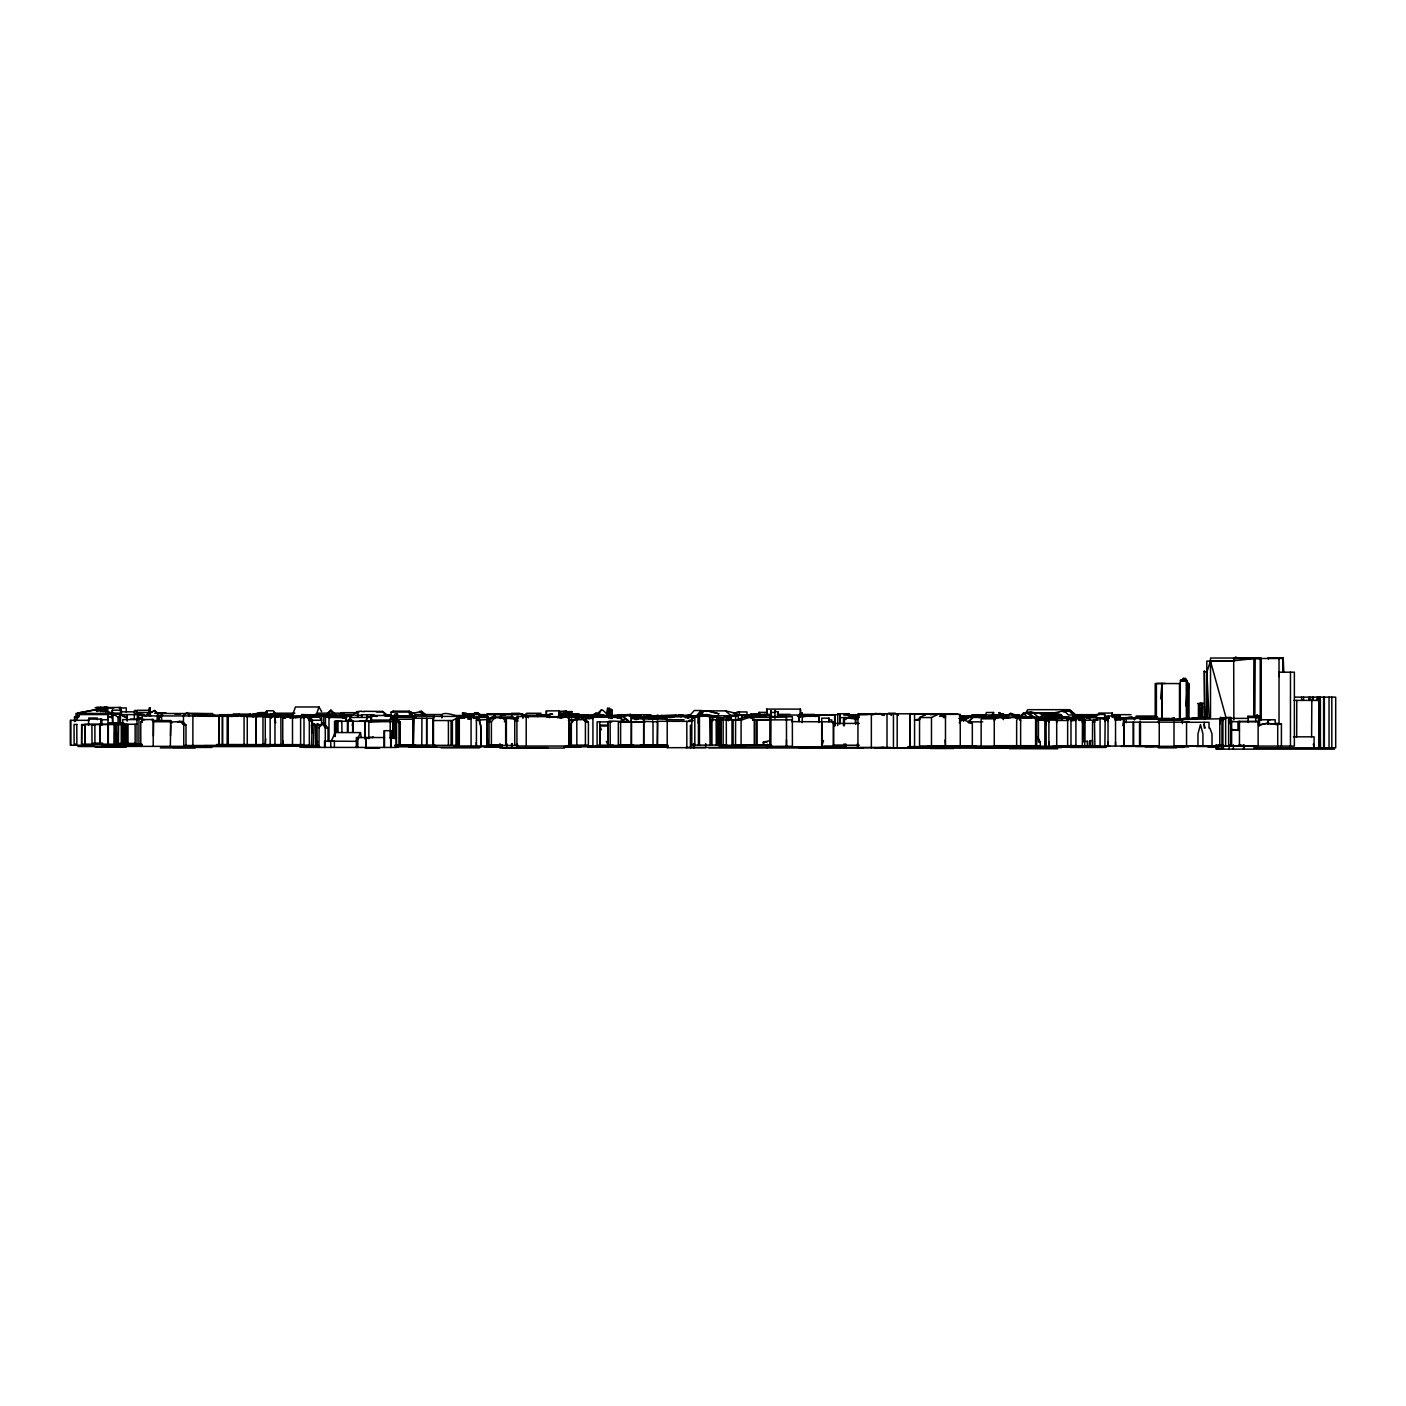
<?xml version="1.0" encoding="UTF-8"?>
<svg xmlns="http://www.w3.org/2000/svg" width="1406" height="1406" viewBox="0 0 1406 1406"><rect width="100%" height="100%" fill="white"/><g stroke="black" fill="none" stroke-linecap="round" stroke-linejoin="round"><path stroke-width="1.5" d="M97.278 719.731L97.278 718.027L88.736 718.027L88.736 720.716M1123.798 745.901L1123.745 718.835L1123.693 720.522M1206.823 717.886L1206.875 672.279L1210.513 660.732L1233.87 660.732L1254.714 658.535L1254.591 715.461M108.104 744.354L107.998 714.564L79.615 714.564L75.52 720.716L79.615 714.564M1076.82 717.675L1082.901 717.622L1060.932 717.499L1062.409 719.433L1060.651 716.814L1053.217 716.814L1053.393 719.134M345.683 717.64L345.683 715.812L350.85 716.287L350.252 715.496L349.444 720.347L345.7 720.347L345.7 717.605M1104.677 717.517L1104.677 714.424L1097.33 714.424L1086.961 717.868M1319.935 711.172L1319.707 747.799L1319.707 697.13M470.131 717.376L488.409 716.585M1046.169 724.705L1046.205 720.399L1043.832 720.347M112.322 710.171L112.269 718.079L112.322 710.171L121.355 710.171L121.391 713.299L112.357 713.352M766.674 715.426L766.727 709.099L800.436 709.099L800.506 717.341M803.09 716.761L801.754 712.824L800.418 716.761L800.436 709.099M1048.929 741.841L1048.894 746.199L1048.894 720.118L1056.697 720.118L1056.697 746.199L1019.895 746.34M774.882 711.682L774.899 710.575L774.934 712.438L771.015 712.438L770.963 710.575L771.015 715.056L738.378 715.039L738.378 719.397M786.446 720.03L786.446 716.568L770.611 716.568L770.453 746.252M653.579 718.782L631.136 718.413L631.294 721.788L621.399 721.858L621.557 717.025L592.928 717.06L591.469 718.396L587.813 718.378M643.491 721.999L643.544 718.115L640.503 715.777L636.022 716.41M121.32 712.121L121.355 710.171M149.036 712.526L149.054 710.294L137.155 710.294L137.103 712.403L149.036 712.526L149.159 707.991L150.284 707.991L149.739 714.723L147.155 714.072L145.328 715.918M1115.503 719.556L1115.538 715.953L1108.033 715.953L1107.858 721.419M472.732 715.847L472.768 713.844L464.525 713.844L464.455 718.22L464.314 716.955M839.769 721.893L839.804 713.791L848.908 713.686L851.878 717.64M961.932 719.151L961.985 716.55L986.678 716.55L986.889 718.343M1204.801 718.73L1204.362 706.093M735.76 716.761L735.83 713.281L725.514 710.874L701.383 710.909L696.269 716.427L688.887 716.357L693.263 717.991L693.263 716.445L688.887 716.462L694.3 710.505L701.436 710.505L696.111 716.304L700.663 715.566M770.488 717.007L792.351 716.709L792.404 746.252L769.855 746.375M560.801 717.728L560.783 713.738L562.136 714.564L561.222 717.658M989.086 717.868L989.121 715.97L994.341 715.97L994.306 717.868M457.003 716.761L470.166 717.64L470.131 716.585M457.917 723.141L458.057 718.976M698.202 723.229L698.413 716.638L656.62 716.867L656.62 719.784M1056.591 722.93L1056.697 720.118M1084.501 742.087L1084.571 719.45L1082.479 719.45L1082.356 722.438L1084.729 722.438L1084.729 746.27M546.178 716.339L546.372 710.909L559.447 710.821L559.272 715.285L559.535 711.612L572.049 711.612L571.17 711.805M559.395 712.367L559.447 710.821M764.688 714.336L764.618 715.654M150.108 713.018L150.284 707.991M261.252 714.125L264.855 714.67M1187.349 710.206L1188.509 684.335L1185.68 678.377L1183.307 678.377L1181.989 681.207M1141.356 719.45L1141.444 717.939L1141.514 719.099L1183.764 718.941M623.614 714.723L623.614 716.427L617.902 715.847L624 715.25L624.141 717.271M1185.979 706.023L1187.244 686.673M265.716 738.712L265.277 745.285L265.277 716.744L270.321 717.007L262.975 716.568L262.975 745.285L309.338 745.285M112.884 723.668L112.691 713.563L118.051 717.218L120.037 715.584L120.037 724.002M283.098 741.085L282.747 745.285L282.747 716.884M1160.635 698.852L1161.989 683.58M688.325 717.165L688.483 715.355L689.502 717.183M78.754 716.533L74.465 717.288L78.666 717.288M317.528 741.261L317.106 745.567L317.106 724.037L321.289 725.25L317.106 724.037M390.956 715.496L390.499 720.048L371.061 720.065L371.518 715.496L390.956 715.496L392.59 717.587M137.243 719.169C140.055 715.461 135.24 705.724 134.431 712.93M1173.887 719.433L1174.045 717.939L1174.168 719.099L1174.168 718.115L1167.472 719.116M414.19 717.763L414.542 714.547L441.519 714.547L441.906 717.886C438.496 709.837 455.263 715.074 456.757 716.392M609.642 716.814L609.642 710.188L611.1 709.38L612.19 710.188L612.19 718.484M909.91 746.762L910.385 742.649M349.444 720.347L349.971 715.812M127.19 721.137L127.19 714.6L137.349 714.617L137.349 718.993M1085.485 741.331L1087.541 741.331L1087.541 746.27L1087.418 741.331M560.291 717.868L560.766 714.353L561.205 718.255M134.22 718.993L134.589 711.84L121.303 711.84C119.369 718.115 136.241 719.854 120.494 714.969L120.037 715.584M589.149 716.111L606.408 715.918L607.603 708.325L609.448 708.325L608.833 712.121L607.814 712.121L607.322 715.197L608.306 715.267M411.624 715.267L411.062 713.176M409.48 716.252L411.501 716.392M1122.761 725.637L1123.833 719.556L1115.31 719.556M578.938 715.109L579.096 714.23L571.205 714.318L579.096 714.23M219.494 714.723L256.437 714.529M631.294 745.444L608.06 745.444L608.06 721.489C613.332 720.171 634.001 723.088 645.477 721.788M1084.501 721.735L1083.077 723.123M567.04 717.06L575.212 717.042M983.866 718.413L984.604 714.828L971.757 714.775M1033.885 713.299L1042.039 713.299L1041.143 717.447L1042.813 714.863L1041.635 718.062M959.331 722.983L960.263 718.782L972.319 723.018L972.319 746.111M352.256 725.408L353.134 721.454L349.444 719.257L347.458 721.401L347.458 732.21M1106.294 719.468L1108.033 721.419M994.27 720.909L996.239 717.324L1001.722 717.201L1017.768 717.306L1020.633 720.909M432.802 720.54L433.874 716.375L460.061 716.445L452.38 720.54L432.802 720.54L432.802 745.338L457.02 745.338M357.388 743.493L356.351 747.447L356.351 737.552L384.506 737.535M572.049 711.612L571.662 713.07L566.934 713.053M1035.554 740.646L1037.452 736.867L1040.299 742.544L1040.299 746.252M823.494 740.505L821.666 746.797L821.737 718.15L829.013 718.15M562.136 714.564L565.124 715.549M758.203 714.828L756.709 716.339L759.205 713.897L758.361 716.955L759.029 712.367L766.674 712.367M170.337 746.305L170.724 720.557L153.588 720.557L153.43 736.076M1017.768 717.306L1016.643 720.909L1016.643 745.707M1062.409 719.433L1061.389 717.552M623.333 717.271L624 715.25M161.866 713.773L162.85 715.338L160.706 715.338L161.954 713.51L160.706 717.148M800.383 716.761L801.754 712.824M1106.065 717.288L1109.106 717.288M1089.878 740.628L1089.878 746.27L1089.808 740.628L1092.515 740.628L1092.497 746.27L1092.55 722.086L1094.887 722.069L1093.675 719.661L1094.448 722.086M292.026 716.585L295.436 706.972L319.021 706.972L321.605 711.612M316.332 714.582L319.021 706.972M142.076 744.319L81.53 744.301L81.706 724.547L126.786 724.494M599.8 726.006L600.151 725.092L608.042 725.092L608.06 726.006L599.8 726.006L601.452 729.855M84.747 744.301L84.905 724.547L84.905 744.301M134.22 714.617C137.384 712.614 152.903 715.338 138.596 715.478L138.438 717.781L142.252 717.781M649.01 716.832L650.451 716.814L650.064 717.781L649.994 714.723L617.744 714.723M646.602 714.723L646.602 717.781L647.445 716.041L648.148 716.919L647.815 717.781L647.815 714.723M367.194 715.496L366.386 720.821L359.584 720.821L366.386 720.821L367.212 715.584L368.495 717.183M434.946 745.057L413.417 745.057L414.243 716.216M413.417 718.22L433.47 718.22L434.313 716.216L384.98 716.023L387.107 716.146M1040.141 713.879L1045.238 713.703L1044.482 715.461L1044.482 713.879M371.061 721.805L371.887 715.584M253.642 716.867L254.398 715.232L259.969 715.179M476.423 721.102C481.362 707.218 481.678 747.307 480.975 746.691M883.003 715.074L883.636 713.703L881.685 715.074M328.02 741.12L331.113 741.349L335.261 732.579L360.498 732.579L361.219 737.552M324.54 747.447L324.54 741.12L356.351 741.331L360.498 732.579M649.66 717.781L650.17 715.092L651.312 715.056M395.631 717.218L397.265 713.844L394.963 713.879L392.221 718.923M518.55 714.723L469.376 714.6L468.637 716.146L469.709 716.199M1092.497 722.086L1093.675 719.661M518.339 745.461L487.407 745.461L487.407 722.016L489.042 718.712L491.959 716.972L513.295 716.972L514.754 718.817L514.754 745.461M137.349 714.617L144.343 714.828M311.534 745.567L312.255 723.774L315.577 724.617L315.577 745.567M1188.509 718.835L1188.703 683.334L1188.703 718.396M657.235 745.162L657.551 721.296L692.56 721.383M313.31 745.567L314.065 723.774M598.411 714.916L601.188 710.1L602.612 710.012L611.592 718.132M1104.888 721.419L1106.469 718.765M1258.563 725.76L1258.563 717.517L1255.663 717.535L1257.263 715.004L1258.862 717.517L1258.862 725.76M984.604 714.828L984.903 716.287L986.467 712.508L993.603 712.455L992.038 715.039L975.149 714.846M1255.663 717.517L1257.263 715.004M318.986 728.062L322.132 723L323.626 722.983L328.02 728.062L328.02 741.103M231.305 716.498L232.025 715.355L232.711 716.427M573.859 716.709L592.33 716.093L588.71 716.199M270.778 718.29L272.5 715.672L280.409 716.269L280.409 715.004L289.074 715.004L274.873 716.322L280.409 715.004M699.45 745.18L699.45 715.724L702.49 711.155L708.852 711.014L719.064 713.879L707.728 711.014M701.541 714.178L703.58 711.155L702.49 711.155M356.351 741.331L358.934 737.552M334.382 741.331L331.236 741.155M559.272 713.545L560.66 711.541L565.581 711.12L570.766 713.545L559.096 713.545L560.66 711.541M392.555 712.086L393.223 711.137L409.058 711.172L411.062 712.086L411.062 715.566M271.077 717.271L274.522 712.385L270.567 716.041L237.737 715.004L267.79 714.898M270.778 718.079L272.5 715.672L280.409 716.269M349.444 719.257L347.932 721.401L347.932 732.245M414.313 717.201L412.766 719.239L412.766 744.952M393.241 719.239L394.805 717.201L416.053 717.464M491.309 718.712L489.042 721.647L491.397 721.788L494.648 717.587L489.042 718.712L489.042 745.461M574.228 716.322L592.928 718.396L591.469 718.396M578.604 718.941L580.766 716.164M661.347 715.619L675.724 714.916M563.665 713.545L565.581 711.12M1077.752 718.027L1080.107 715.056L1092.146 716.216M263.678 714.652L266.753 710.821L273.203 710.768L275.277 713.369M570.52 745.11L570.52 724.371L574.439 719.468L581.996 719.397L581.996 715.847L585.019 715.654M1199.177 703.562L1200.003 704.986L1197.789 703.316A24.921 5.589 -11.3 0 0 1198.527 703.984M273.731 715.039L274.469 714.125L289.794 714.828L282.131 715.039L285.664 716.269L275.945 715.496M655.266 719.45L659.168 715.689M692.121 716.867L687.622 717.745L691.91 716.691M488.919 718.396L486.88 720.505L486.88 746.691M618.271 717.798L620.398 715.373L620.398 716.656M691.928 717.991L693.263 716.445M700.926 713.299L703.826 710.874M550.976 716.867L548.041 716.867L548.041 715.232L521.345 715.197M486.88 720.505L488.743 718.413M1112.322 715.601L1120.23 715.601L1118.877 717.148L1115.239 717.148M1019.157 718.202L1023.427 713.475L1029.473 713.475M617.252 717.745L619.413 715.373M1274.574 724.178L1267.72 723.299L1258.915 725.039L1266.859 723.299L1277.72 724.652L1274.627 723.721M327.528 713.844L331.06 710.241L334.892 713.826M1203.466 718.097L1204.714 716.814M857.555 717.64L855.498 719.714L855.498 723.914M145.679 716.216L147.806 714.072L150.038 714.652M261.182 716.427L263.203 714.125L264.89 715.109A21.705 7.751 -14.6 0 0 266.912 715.636M523.876 715.97L526.617 713.264L540.906 713.264L539.236 714.916M500.641 718.536L500.554 714.09L487.179 714.037L487.126 746.691M652.56 719.819L657.112 715.373L671.646 717.306L665.214 716.867M661.154 715.373L659.625 716.867L663.632 717.851M968.207 722.332L972.934 717.394M327.37 713.246L331.06 710.241M1028.401 714.125L1030.844 711.805M1147.138 718.941L1149.44 716.744L1157.12 716.99L1154.115 717.851M721.981 719.292L725.76 715.759L729.573 716.515M1045.238 715.127L1046.169 714.266L1047.083 715.619M622.928 720.663L625.459 718.343L628.5 720.663M1003.286 716.761L1004.218 715.918M596.689 714.178L601.188 710.1M611.1 709.38L610.292 717.236L619.413 717.376M1018.665 717.341L1023.392 713.176L1027.786 713.176L1031.811 717.201M620.011 718.396L621.557 717.025M799.961 715.918C805.919 717.939 811.49 713.633 815.533 716.199M850.366 716.919L855.569 715.847L856.658 717.728M140.793 746.305L140.793 721.647L143.201 719.608L153.465 719.503L151.778 719.503L153.219 721.735L170.337 721.753M621.803 720.68L625.459 718.343M352.203 715.601L357.071 711.612L361.237 711.172M854.321 716.919L854.321 717.728M558.446 715.039L560.906 714.898M943.461 716.005L945.482 714.353L960.263 714.353L960.263 746.111M944.305 716.339L945.342 716.339M1033.902 712.473C1018.717 714.248 1029.614 709.96 1035.097 713.545M187.367 712.631L183.36 715.285L187.367 712.631L189.423 716.339L188.879 713.492M1184.801 718.413L1182.358 720.188L1158.526 720.311L1161.18 718.413M621.259 715.25L617.269 717.271L612.752 717.394M1066.767 717.376L1072.971 717.763M471.555 715.408L475.58 712.614L478.813 714.846M472.135 714.476L475.58 712.614M341.289 716.533L344.259 714.529L353.17 714.529L358.477 716.146M963.532 720.803L970.931 716.023L968.734 716.023L961.019 721.014M963.426 720.803L968.734 717.429M458.057 718.607L456.089 719.292L458.057 718.607L458.057 746.059M468.005 715.865L471.485 713.686M1003.831 717.658L1010.475 713.422L1017.399 717.464M283.379 717.991L286.648 716.041L290.849 718.273L290.849 716.972L300.603 716.445L300.603 745.285M292.501 745.285L292.501 716.445L282.747 716.972L285.084 717.974L288.353 716.041M843.811 715.144L868.17 714.652M651.171 716.427L662.859 715.584M1004.552 717.464L1011.476 713.422M265.435 716.621L266.736 715.724M150.284 713.035L154.748 710.505L160.003 716.199M149.739 712.965L154.748 710.505M605.898 715.584L600.801 714.564L590.871 716.427L596.249 713.281L606.531 716.498M547.127 716.111L550.396 714.353L546.829 717.025L577.497 717.025L576.214 717.042M372.379 737.552L373.627 737.254L368.794 737.535M369.637 716.673L373.275 714.758L376.738 716.515M596.249 713.281L590.871 715.689L597.199 716.234M1070.985 720.927L1075.906 719.327M645.02 717.183L646.409 716.673L643.737 717.904M1038.436 746.059L919.542 746.111L919.542 717.535L931.475 717.535L938.821 714.002L945.482 717.535L943.461 717.535L943.461 715.847M919.542 717.535L926.888 714.002L938.821 714.002M409.058 711.172L409.708 716.023L391.132 716.146L391.132 712.086L393.223 711.137M712.666 720.786L712.666 716.761L719.081 717.64L719.046 745.303M770.734 745.075L733.124 745.25L733.124 720.241L735.531 719.749M220.953 716.339L224.029 715.021L229.863 716.462M475.281 717.991L476.423 717.517L476.423 746.691L476.23 742.544M358.794 712.684L341.271 712.684L340.428 717.341M325.454 726.515L325.454 717.218L338.319 715.513L347.194 716.638M314.821 714.635L318.547 713.158L344.119 713.158L338.53 715.355L327.879 715.355M473.734 718.484L473.734 714.09C477.583 708.536 486.16 721.7 477.196 712.737M473.734 714.09L477.706 712.737M1044.939 716.55L1051.969 715.9L1053.569 717.658M195.329 715.882L194.415 716.005M710.294 719.661L741.085 720.206L749.257 717.341L754.266 719.485M469.832 714.16L462.82 716.55L471.344 714.652M743.915 717.341L735.531 720.171L739.38 720.206M685.249 717.798L694.16 717.025M1024.974 714.055L1023.058 714.933M1281.411 746.111L1281.411 723.932L1275.172 724.125M290.198 715.197L293.538 714.195M557.444 717.798L568.024 716.076L571.521 717.974M562.277 717.816L568.024 716.076M294.856 713.194L274.855 713.194L268.458 715.162M1075.432 716.234L1087.33 716.41M805.058 716.498L809.012 715.32M809.61 716.498L813.564 715.32M500.94 715.127L505.967 714.406M500.729 714.986L505.035 713.914M702.315 716.164L709.573 716.058M568.252 717.499L573.578 715.918M699.38 716.093L702.385 715.25L714.266 717.587M501.696 746.024L455.983 746.059L455.983 718.976L466.669 716.955L471.063 719.134L471.063 746.059M455.983 718.976L466.669 716.955M683.158 716.234L688.835 714.705M231.762 716.427L239.899 714.283L250.514 714.283L252.518 716.849M179.652 721.401L177.49 721.823L182.639 721.594L185.979 724.986L185.979 746.305M400.183 744.952L400.183 722.174L396.474 718.554L390.2 719.239L390.2 738.537M393.821 719.239L396.474 718.554M943.461 747.113L939.278 748.168L930.754 747.219M1094.413 720.716L1094.413 719.767L1100.072 718.378L1100.072 746.27L1075.502 746.27M1017.979 716.761C1006.028 717.904 1033.305 715.795 1029.174 717.412L1025.396 716.673M241.34 716.445L250.514 714.283M251.604 714.881L261.375 712.596M586.601 715.056L576.073 715.426L576.003 716.796M112.392 715.109L120.178 713.563L121.514 714.916M311.868 733.299L311.534 725.127L315.577 724.617M325.454 717.218L345.7 717.833M250.286 714.881L260.532 712.596L266.894 712.614M918.346 719.837L914.568 720.065L919.963 718.87M390.2 719.239L395.033 718.536L398.267 722.174M410.007 713.686L414.208 712.772M425.684 714.617L421.73 711.401L412.116 713.51M618.025 717.991L617.568 716.621L630.609 714.424L635.16 718.115M622.014 716.304L630.609 714.424M763.44 745.11L763.44 742.087L770.26 740.593M1063.991 710.751L1068.49 715.004L1073.569 715.004L1069.07 710.751L1063.991 710.751L1054.236 712.877L1054.236 715.004M1063.34 711.998L1069.07 710.751M1014.253 717.236L1016.187 716.832M692.666 719.802L688.958 720.575L693.176 720.575M733.124 720.241L735.391 720.364M307.686 716.164L302.149 717.306L311.851 715.83L309.988 716.498M1167.085 719.169L1174.238 718.238M522.452 715.285L525.282 716.498L530.554 715.918M1066.873 719.257L1071.882 718.29L1071.653 719.977M1071.653 718.29L1086.961 716.796L1089.966 719.239M77.558 718.22L77.558 713.088L98.736 709.239L113.324 713.317M307.387 716.656L300.339 717.464L309.39 716.252L312.396 720.575L309.338 720.575L306.613 716.252M118.877 707.657L120.512 707.429L120.371 711.594M213.905 716.216L212.605 715.478L225.681 715.724M332.835 716.392L333.96 716.181M502.241 715.074L505.598 714.424M653.28 716.462L659.853 715.759L656.18 716.462M797.501 716.498L801.016 715.83M295.067 717.921L300.603 716.867M630.732 716.058L634.967 715.267L638.342 719.169M1068.56 719.257L1086.961 716.796M869.681 714.582L875.973 713.422L884.233 714.617L879.699 713.422M872.019 714.846L875.868 714.143M806.921 716.234L817.923 715.056L811.49 716.216M636.32 716.515L640.503 715.777M394.278 717.499L393.241 717.675M309.461 716.779L320.093 714.933L326.403 716.199M489.622 719.397L476.529 720.206M1094.448 719.749L1094.905 746.27M691.559 717.113L693.58 716.796L693.58 718.044M1166.031 719.31L1168.158 719.011M1195.557 717.991L1207.912 717.728M109.967 713.563L113.447 713.088M109.598 713.633L113.552 713.088M107.893 707.657L105.714 707.306L105.925 711.506M1046.468 718.062L1053.569 717.201M1182.358 723.545L1182.358 719.433L1196.77 718.712M669.01 717.675L673.72 717.13C672.771 715.127 667.499 715.215 667.639 717.306M104.712 711.559L104.712 707.376L105.925 707.323M810.893 715.777L803.617 715.777M875.147 748.168L883.689 747.254M570.959 714.986L570.959 713.668L563.578 713.65L563.578 715.39M197.244 715.742L215.259 715.566M197.807 715.742L206.489 715.179M763.493 742.421L767.114 742.069M799.135 714.863L799.083 721.647L799.487 715.092M696.023 716.199L697.499 716.638M694.564 716.199L697.112 716.638M1016.433 717.833L1020.369 717.482M1178.333 719.239L1183.29 718.659M309.935 716.726L301.605 717.447L319.144 716.726L321.57 720.188L312.396 720.241L309.935 716.726L319.144 716.726M1122.673 717.816L1132.34 717.236L1128.35 717.552M1177.525 719.151L1183.553 718.941M193.272 715.092L224.819 715.443M253.221 715.531L261.164 714.898M573.437 714.881L563.578 715.443M293.907 717.095L296.35 716.902M296.121 717.095L298.564 716.902M1079.158 720.452L1082.62 720.188M914.568 720.065L919.717 719.714M320.269 715.197L337.071 715.408L301.517 714.6L313.977 715.197M700.17 716.392L703.914 716.164M799.083 715.127L802.228 714.933L802.228 722.666M1027.47 712.877L1028.999 712.772L1034.482 717.64M1031.881 712.877L1034.025 713.123M482.557 715.707L486.546 715.724M469.463 714.687L473.084 716.392M364.892 738.712L364.892 721.471L370.551 721.26L368.847 721.26L368.847 738.73M464.648 717.675L464.525 713.844M1221.427 717.71L1230.83 717.499L1230.83 721.577M1224.802 717.816L1230.83 717.499M369.11 721.331L337.475 721.243M854.795 717.412L859.154 717.183M1237.034 658.377L1234.38 658.518L1235.874 656.866L1236.77 658.043L1233.87 658.535L1282.764 658.465L1282.764 672.191M1255.505 657.973L1258.669 658.465M980.017 717.078L981.054 717.025M154.713 713.299L161.866 712.965M1140.547 718.202L1147.401 717.886M246.032 716.603L257.632 716.638M178.685 721.665L171.339 721.981L170.337 723.088L171.848 723.088M182.639 721.594L179.089 721.401M947.117 713.773L929.981 714.476L957.627 713.773M342.554 717.64L346.579 717.499L342.554 717.482M634.791 716.41L648.764 717.904M639.677 716.287L642.261 717.904L639.677 715.777M800.647 714.266L799.557 713.721M648.148 716.919L649.291 716.884M844.444 725.76L844.444 717.622L846.166 717.57M500.132 714.459L505.176 714.336M1023.234 717.71L1024.939 717.675M1023.111 717.71L1033.902 717.71M765.918 715.408L758.361 715.549M1164.484 718.905L1169.599 718.782M113.816 707.956L100.265 707.482L100.265 711.647M621.399 721.858L631.276 721.7L621.399 721.313M1268.511 719.767L1270.128 719.749M1255.505 658.535L1261.006 658.465L1260.989 719.819M555.546 717.042L557.391 717.042M192.657 713.738L198.721 713.686M237.684 715.654L228.721 715.285M574.456 717.025L576.548 717.025L574.79 720.241L568.393 720.241M608.587 716.814L610.837 716.796L602.102 715.232M1045.765 717.535L1051.038 717.675L1050.264 716.55M264.89 716.322L270.848 717.025M607.603 717.148L608.587 717.148M694.283 716.339L703.281 714.441L713.51 716.392M192.077 713.773L198.264 713.738M511.274 713.334L519.781 713.299M257.421 715.179L261.639 715.162L257.14 715.162L261.639 716.129M1237.034 658.043L1210.513 658.043L1210.513 661.189L1233.87 661.101L1206.805 661.101L1206.875 717.886M301.359 715.882L316.139 716.216M1045.572 714.283L1054.025 714.266L1056.451 717.763M500.554 714.23L511.679 714.16L511.643 718.571M1044.869 714.635L1061.108 714.617L1062.391 716.093L1057.663 716.322L1056.17 714.617L1061.108 714.617M662.05 716.058L663.07 716.058M693.299 716.269L695.197 716.269M617.568 716.744L615.055 717.007L617.023 717.675M710.786 745.18L710.786 716.445L709.222 716.339M289.074 717.359L307.176 717.324L287.334 716.568M649.168 717.57L643.755 716.129M505.668 745.461L505.668 721.19L502.575 717.921L500.097 717.921L514.754 718.817M1120.459 718.694L1135.257 718.677M982.724 721.858L968.207 721.876L972.829 717.517M1283.801 672.05L1283.203 658.043L1267.79 658.043L1268.458 659.01M1180.864 680.258L1187.244 681.207L1187.244 718.923M1187.244 681.207L1180.864 680.504M1157.191 683.474L1165.293 683.474M1180.302 683.58L1155.205 683.509L1155.205 718.466M1295.102 697.13L1335.7 697.13L1335.7 747.799L1253.801 747.799M1293.977 700.399L1320.392 700.399L1320.392 747.799L1319.707 700.399M1203.659 703.562C1194.169 699.626 1203.026 712.649 1200.003 717.499L1201.111 716.796M120.512 707.429L95.116 707.693M119.387 707.939L126.276 707.939L126.276 712.28M1069.421 709.679L1076.381 715.672L1069.421 709.679L1027.681 709.679L1025.888 712.842L1058.771 712.877M609.642 710.188L612.19 710.188M609.571 710.715L610.362 710.188L610.362 718.484M421.73 711.401L419.568 711.401L423.944 715.443M774.882 711.454L777.957 711.805L777.957 715.039L800.084 715.039M150.108 712.157L149.001 712.157L149.054 710.294M376.474 711.928L382.379 711.928M391.132 712.086L411.062 712.086M155.697 712.42L157.085 712.42M1071.267 712.824L1073.569 712.824L1073.569 715.724M80.107 713.334L84.378 713.334M733.493 713.281L735.83 713.281M1098.754 713.07L1112.216 713.07L1113.095 717.253M77.558 713.475L75.977 713.475L75.977 717.851M111.865 713.545L120.178 713.563M161.655 713.492L212.798 713.545M466.405 713.457L462.416 713.211L466.405 713.457L466.405 715.549M909.91 747.781L909.91 713.633L910.262 746.762M205.926 713.738L188.281 713.492M734.459 713.809L735.549 713.809M751.191 713.897L759.697 713.668M837.73 713.791L839.892 713.791L839.751 724.02M932.547 713.844L857.941 713.721L857.941 747.781L941.616 747.816M174.783 713.967L180.776 713.967M233.185 714.072L239.53 714.072M261.129 713.967L274.469 714.125M1011.845 714.143L1009.895 714.143L1019.332 715.338L1011.845 714.143L1013.445 715.443M518.867 714.248L522.452 714.248L525.282 716.498M758.361 714.529L771.015 714.336M777.36 714.336L790.049 714.336M799.733 714.424L814.478 714.424L815.533 716.515M269.917 714.652L273.203 714.652M373.275 714.758L361.307 714.758L362.01 716.515M818.626 714.793L837.783 714.687M1073.235 714.67L1099.158 714.67M1111.759 714.67L1131.022 714.67M481.854 714.846L484.912 714.846M596.179 714.863L571.926 715.707M992.601 714.846L1012.25 714.846M220.127 715.373L269.864 715.373M386.527 715.285L391.747 715.285M575.669 715.32L588.587 714.863M634.967 715.267L632.63 715.267L635.74 719.239M730.716 715.215L765.918 715.32M800.418 715.197L819.874 715.197M847.695 715.197L858.697 715.197M1017.979 715.127L1019.332 715.127M148.983 715.496L151.303 715.496M250.075 715.549L259.969 715.584M332.783 715.619L341.043 715.619M453.962 715.549L464.648 715.408M570.643 715.654L590.907 716.322M608.447 715.461L627.076 715.496M620.608 715.531L633.368 715.601L636.777 719.749M675.144 715.672L691.822 715.672M752.21 715.461L771.648 715.654M777.588 715.654L781.543 715.672M803.898 715.531L810.893 715.531M991.265 715.513L994.903 715.513L997.768 718.273M263.027 715.935L314.434 715.935M410.253 715.988L415.209 715.988M522.522 715.918L538.217 715.882M569.799 715.707L591.891 715.672M679.239 715.935L691.664 715.742M696.445 716.164L699.45 715.97L698.413 716.058L698.413 745.18M738.449 715.918L711.225 715.759L715.021 716.515M745.004 715.918L765.549 715.918M940.86 715.9L945.025 715.9M959.613 715.9L963.778 715.9L963.848 717.535M1086.592 715.865L1096.522 715.865M204.046 716.234L235.294 716.234M375.964 716.234L377.388 716.234M522.874 716.304L536.987 716.304M651.892 716.041L654.141 716.111M692.104 716.111L675.688 715.232M693.685 716.111L704.828 716.216L696.445 715.724M735.69 716.129L737.605 716.129M763.159 716.181L765.831 716.181M799.399 716.199L818.819 716.199M849.154 716.146L858.978 716.146M959.349 716.076L975.975 716.076L979.297 717.745M1136.153 716.041L1156.417 716.041M1247.702 716.287L1260.233 716.269M108.192 716.533L112.392 716.533L108.069 717.288M206.805 716.304L238.299 716.304M262.975 716.568L264.662 716.568M482.733 716.392L480.747 715.953M610.925 716.55L619.413 717.376M660.398 716.322L681.91 716.322M707.306 716.357L708.483 716.339M726.761 716.392L730.874 716.392M813.248 716.304L819.487 716.304M939.524 716.287L945.57 716.339M278.177 716.884L255.751 716.603L255.751 744.723M398.144 716.691L415.069 716.691M1002.97 716.832L1006.714 716.832M1013.498 716.832L1021.793 716.832M1062.813 716.849L1068.49 716.849M1199.828 716.832L1203.466 716.832M274.961 745.285L274.961 716.884L290.849 716.972M640.169 717.113L649.326 717.113L649.326 719.274M1078.42 716.884L1072.427 716.884L1091.97 716.972M1090.617 716.972L1087.277 716.972L1087.277 718.255M349.444 717.464L371.061 717.412M488.444 717.359L470.166 717.64M568.639 717.271L574.615 717.271M652.05 717.183L640.626 717.113M743.405 717.376L770.066 717.376L770.136 719.749M962.161 717.412L1006.96 717.412M1013.427 717.376L1079.457 717.763M1086.469 717.218L1089.914 717.218M1157.472 717.271L1135.081 717.288L1134.378 719.942M648.887 717.57L647.674 717.57L649.168 717.921M839.751 717.64L858.978 717.57M986.643 717.622L989.262 717.622L986.871 717.622M992.882 717.622L1053.375 717.201M1081.319 717.552L1104.729 717.833L1104.677 714.424M1155.468 717.324L1149.44 716.744M1194.555 717.781L1197.93 717.991L1192.235 717.781L1196.506 718.044M513.067 717.939L518.41 717.939M961.985 716.55L962.179 718.044L966.15 718.044M1106.083 717.833L1108.842 717.833M1114.8 717.833L1148.913 717.816M1082.62 720.716L1075.713 718.255L1056.345 718.308L1056.521 720.452L1068.349 720.487M1105.731 718.079L1109.404 718.079M1114.15 718.079L1150.319 718.273M517.109 718.396L513.067 718.167M587.813 718.607L589.975 718.607M727.535 718.413L730.769 718.413M958.769 718.396L962.179 718.396M1100.072 718.378L1105.169 719.573L1104.888 745.901M1121.092 718.431L1169.599 718.431M1183.254 718.378L1196.77 718.378M1229.055 718.378L1248.212 718.378M513.12 718.712L518.515 718.712M667.2 747.676L667.235 718.782L631.136 718.413M966.15 718.888L962.179 718.044M995.43 718.8L981.142 718.8L981.142 746.006M1034.957 718.659L1049.649 718.659M1075.028 718.853L1075.731 719.45M130.53 719.169L142.832 719.169M471.063 719.134L467.741 719.134M1038.12 719.204L1062.409 718.589M397.177 719.239L412.766 719.239M846.166 719.362L843.495 719.362L843.495 725.76M1182.358 719.433L1225.645 718.712L1220.338 717.341L1219.793 719.433L1219.793 746.094M100.88 719.731L107.998 719.731L107.998 714.564M143.201 719.608L144.959 719.608M666.128 719.714L684.107 719.784M752.843 719.749L771.068 719.626M1038.19 718.958L1038.278 720.979L1038.278 719.767L1046.029 720.575M1258.528 719.767L1275.172 719.767L1275.172 722.789M757.149 745.25L757.131 719.907L792.404 719.837M828.942 719.942L831.842 719.942L831.842 721.84M89.123 720.329L70.3 720.329L70.3 745.25L93.833 745.25M752.702 720.118L770.136 719.907M1046.029 720.399L1046.205 746.199M1108.209 720.118L1105.169 720.118L1105.116 717.13L1106.223 717.13M1115.046 720.118L1123.833 719.011L1123.904 745.901M1220.127 723.791L1219.793 719.731L1222.939 720.61L1222.939 746.094M341.974 721.436L334.54 721.243L334.54 736.48M391.237 720.997L368.847 721.682L392.046 721.682M518.164 720.927L514.754 720.927L514.438 718.87M667.235 718.782L643.544 718.115L643.737 721.348L657.235 721.858M504.332 721.717L506.371 721.717M791.683 721.63L833.565 721.84L833.565 746.797L791.683 746.797M1230.777 721.7L1257.298 721.7M611.909 721.893L597.111 721.893L597.111 745.198L613.438 745.198M1123.693 722.139L1189.3 722.139M1184.748 722.297L1209.002 722.297L1209.002 728.097M108.754 723.123L123.781 723.123M107.981 723.405L123.095 723.405M833.143 723.422L859.277 723.422M84.817 724.336L136.997 724.266M1275.172 724.301L1279.425 724.301M81.53 724.986L84.747 724.986M118.42 744.161L118.42 724.793L118.227 744.161M170.724 724.986L170.53 735.654M180.407 721.594L183.747 724.986L185.979 724.986M691.277 725.021L690.733 747.676M691.277 725.391L690.399 725.391L690.399 747.676M322.132 723L325.296 728.062L328.02 728.062M1230.83 730.206L1239.459 730.206L1231.463 729.486M1293.467 736.832L1314.083 736.832L1314.083 747.799L1313.327 744.143M390.323 737.535L396.527 737.535M365.736 737.886L369.426 737.886M486.828 739.661L487.882 739.574L487.882 744.758M763.44 742.087L763.686 745.11M93.007 743.141L102.691 743.141M116.294 743.423L134.976 743.423M93.306 744.09L102.04 744.09M115.767 744.09L135.011 744.09M82.936 744.6L139.528 744.688M216.542 744.53L303.661 744.653M134.765 744.987L141.268 744.987M231.305 744.723L302.518 744.881M394.981 744.952L414.875 744.952M486.828 744.758L502.188 744.758M620.644 744.952L633.508 744.952M641.189 744.793L659.062 744.793M108.42 745.145L142.252 745.233M568.393 745.145L588.411 745.11L588.411 722.245L585.406 719.503L583.367 719.503L583.367 715.847L586.372 715.654L586.372 722.245L588.411 722.245M667.27 745.162L618.341 745.233L618.341 722.245L643.684 722.245L643.684 745.233L643.737 721.348M726.832 745.004L691.805 745.18L691.805 716.638M833.143 745.215L859.277 745.215M102.163 745.532L116.909 745.532M184.256 745.514L247.263 745.514L247.263 715.935L142.305 715.935L142.305 722.28M252.113 745.532L264.31 745.532M273.432 745.479L279.179 745.479M281.745 745.567L319.25 745.567M396.246 745.496L414.717 745.496M640.205 745.303L668.096 745.303M771.595 745.321L716.779 745.303L716.673 717.552M204.046 745.619L235.294 745.619M237.737 745.83L297.457 745.76M737.289 745.795L720.628 745.795L720.68 717.675L718.431 717.499L718.431 720.786M746.129 745.742L771.56 745.742M833.881 745.602L845.797 745.602M994.27 745.707L1036.679 745.707L1036.679 717.675M1056.293 745.865L1076.451 745.584M1238.985 745.778L1258.124 745.76L1258.124 721.383L1237.983 721.383L1237.983 730.452M194.942 745.901L215.259 745.901M252.57 745.865L302.694 745.988M394.752 745.936L420.886 745.936M651.259 746.094L516.916 746.024L516.916 716.48L574.263 716.761M719.099 746.024L746.27 746.024M823.74 746.006L844.971 746.006M1053.147 746.076L1147.648 746.094M1148.21 746.024L1158.122 746.024M1175.75 746.059L1294.364 746.111L1294.364 672.191L1279.021 672.191L1279.249 676.585M112.515 746.445L205.68 746.27M222.447 746.27L245.734 746.27M275.435 746.217L304.417 746.217M396.439 746.375L429.656 746.375M565.95 746.375L592.348 746.375M595.898 746.217L653.702 746.358M657.481 746.393L668.061 746.375M927.538 746.287L976.537 746.287M1009.754 746.006L1011.301 746.006M1106.575 746.322L1110.142 746.322M1121.092 746.393L1239.196 746.182M77.963 746.516L114.765 746.516M193.923 746.639L200.46 746.639M210.935 746.586L269.97 746.533M302.149 746.516L319.689 746.516M397.265 746.691L421.484 746.691M454.015 746.691L501.784 746.639M564.07 746.639L630.907 746.691M639.712 746.533L668.096 746.709M907.995 746.621L948.329 746.621M994.938 746.639L1010.703 746.639M1033.48 746.727L1059.122 746.727M1060.915 746.516L1071.53 746.516M1135.767 746.481L1154.256 746.481M1196.418 746.516L1208.193 746.516M410.06 746.902L436.616 746.902M484.437 746.902L501.995 746.902M563.824 746.832L581.047 746.832M605.599 747.043L631.294 747.043M633.104 746.973L667.674 746.973M843.495 747.043L844.444 747.043M908.294 746.902L936.062 746.762M940.755 746.797L1033.603 746.797M1037.716 746.85L1071.038 746.973M1145.064 746.762L1188.703 746.885M95.116 747.078L126.276 747.078M299.794 747.184L304.188 747.184M396.439 747.219L398.232 747.219M408.988 747.148L457.952 747.166M490.325 747.078L501.503 747.078M565.265 747.254L578.903 747.254M588.024 747.131L664.335 747.061M819.593 747.324L823.582 747.324M1060.036 747.166L1071.319 747.166M1208.088 747.219L1217.649 747.219M172.657 747.43L211.814 747.43M303.397 747.377L396.527 747.447L396.545 721.173L393.821 718.536M685.53 747.465L890.965 747.412M1029.79 747.57L1061.706 747.57M1070.581 747.43L1106.223 747.43M1158.105 747.359L1184.291 747.359M160.389 747.904L195.153 747.904M441.062 747.851L479.587 747.851M502.663 747.64L547.918 747.64M667.006 747.676L705.689 747.676L705.689 743.546M708.87 747.781L807.431 747.781M976.063 747.764L1035.853 747.764M1158.333 747.728L1176.541 747.728M365.121 748.062L379.585 748.062M564.527 748.062L499.921 748.062L499.921 743.721M863.196 748.01L798.819 748.027L798.819 747.025M874.936 748.168L1030.44 748.115M930.051 748.484L953.989 748.484M1009.227 748.642L1057.663 748.783M1334.487 749.134L1216.155 749.134L1216.155 744.811M565.353 712.086L569.694 712.086M1054.887 715.109L1053.076 712.824L1033.252 712.807L1038.911 717.64M847.853 715.636L858.082 715.636M523.155 715.777L537.408 715.812M614.826 716.779L586.46 716.744L587.655 718.378M1079.562 717.464L1091.144 717.429M1070.318 720.487L1075.731 720.505M1079.158 720.188L1098.068 720.206M968.804 723.018L972.319 723.018M1044.553 716.199L1052.373 716.216M614.387 715.601L618.078 715.601M121.514 714.635L127.173 714.652M373.152 716.076L374.717 716.076M1228.616 746.094L1228.616 719.767L1231.638 720.786L1231.638 746.094M395.438 718.554L400.183 722.174M311.534 725.127L313.31 725.127M134.431 711.049L137.085 711.067M981.001 717.306L986.467 717.341M1015.905 717.464L1031.336 717.798M807.8 716.304L804.443 716.269L819.874 715.549M398.267 721.594L399.568 723.721L399.568 744.952M691.594 716.005L685.214 715.636M606.408 715.918L617.638 715.496L619.361 716.779M589.026 716.304L590.151 716.304M619.273 716.656L617.568 716.621M384.066 714.687L388.232 714.74M113.306 713.861L77.558 713.088L98.051 709.239L111.619 713.317M1004.323 717.605L1008.313 717.728M720.68 717.675L729.239 718.343M409.919 713.457L412.239 712.983M844.444 717.622L857.555 719.239L855.498 719.644L855.815 723.914M634.668 718.097L632.032 717.991L627.638 714.424M504.719 717.71L506.547 717.781M492.188 717.587L502.575 717.921M1003.831 717.587L1010.422 717.728M108.139 707.552L104.712 707.376M909.91 713.633L925.921 714.441L917.485 714.037M683.14 715.619L690.082 716.005M709.661 716.322L710.118 745.18M699.45 715.724L710.786 716.445M107.243 707.886L96.627 707.341L96.627 711.524M393.979 719.591L389.866 715.144L388.074 715.865L382.731 711.436L364.013 711.313M1070.968 717.675L1067.734 717.658L1067.839 719.468M1096.908 716.041L1086.381 715.566L1095.081 716.199M1204.573 745.936L1208.879 746.27M327.106 716.937L326.051 716.656M1043.902 720.347L1044.869 720.434L1044.869 746.199L1044.799 741.893M1145.134 719.134L1141.514 719.099M1024.148 717.71L1020.141 717.622M263.027 715.004L271.499 715.847M1048.015 720.768L1038.278 719.767M588.481 716.093L590.766 716.339M118.42 724.793L116.136 724.547L116.136 744.161M1276.226 723.299L1281.411 723.932M262.852 744.407L273.239 745.725M996.555 717.71L995.044 717.71M323.362 716.357L319.689 715.847M1152.059 719.187L1147.401 718.941M765.918 716.392L759.82 716.322L760.066 715.32L760.066 716.955M142.305 721.893L140.793 721.647M620.415 718.448L621.593 718.659M328.073 716.621L326.438 716.392M689.871 716.199L680.891 715.092L687.095 716.199M657.112 715.373L663.193 716.498M1080.616 714.898L1087.33 716.146M999.139 715.338L1004.675 716.357L996.292 715.513L1002.496 716.304L999.139 715.707L999.139 712.578L1006.52 716.709M706.41 714.441L717.113 716.41M716.849 716.48L713.686 716.058M340.498 715.918L346.579 717.042M1080.107 715.056L1092.023 717.359M390.78 716.164L386.65 715.355L390.657 716.164M709.591 716.076L712.772 716.709M343.31 715.513L347.106 716.269M388.425 715.812L391.905 716.515M687.833 716.392L678.536 715.127L684.23 716.357M1046.029 720.241L1049.104 720.909L1049.104 722.227L1048.894 720.118M361.729 715.795L357.845 714.916L357.071 711.612M253.642 714.951L257.421 716.076M250.145 715.373L253.73 716.216M1119.369 718.659L1121.513 719.204M254.855 715.232L256.138 715.215M1015.905 717.253L1017.839 717.499M1239.143 744.547L1243.326 745.76M344.259 714.529L351.096 716.585M595.529 713.281L605.599 716.498M312.396 720.575L309.935 719.731L313.696 724.617M943.408 715.83L945.342 716.515M250.373 716.023L247.895 715.039L247.895 716.005M1204.204 671.207L1206.875 672.279L1209.125 717.886M1082.462 719.942L1082.356 746.27M727.254 717.376L728.783 718.079M988.84 718.062L983.954 716.673L986.467 718.079M312.396 723.862L312.396 724.916L312.396 720.241M456.599 715.742L459.604 717.499M898.416 715.355L895.288 713.229L888.416 713.229L891.562 715.373M1010.475 713.422L1016.257 717.658M624.651 718.325L627.48 720.663M1006.749 716.252L1002.531 713.58L1005.026 715.9M396.545 721.173L399.568 723.721M999.139 712.578L1005.097 717.658M725.514 710.874L731.348 715.988M610.731 709.38L611.645 718.484M1222.007 719.731L1222.939 720.61M1016.696 718.29L1013.708 715.566L1015.677 717.482M1079.017 716.796L1079.896 717.64M1023.392 713.176L1027.61 717.394M330.515 710.241L333.503 713.246M343.644 715.496L341.271 712.684M1231.638 720.786L1228.616 719.767L1228.932 723.809M1042.039 713.299L1044.078 715.531L1044.078 713.879M154.15 710.505L159.686 716.621M631.786 715.601L635.16 719.696M382.731 711.436L386.703 716.322M414.542 714.547L415.385 715.689M848.908 713.686L851.79 717.64M566.565 711.629L567.971 713.545L566.442 711.137M883.636 713.703L884.62 715.074M351.149 719.274L352.66 721.401L352.66 732.21M1001.722 717.201L1003.462 719.661M623.614 716.427L622.876 715.267L619.782 715.847L619.782 714.723M681.295 716.638L680.715 715.742L680.715 716.638M548.041 715.232L549.641 717.763M526.828 715.232L528.428 717.763M1257.157 715.092L1258.563 717.517L1248.001 717.535L1248.001 716.287M1037.435 736.92L1040.229 742.544M397.265 713.844L398.9 717.218M1054.025 714.266L1055.713 717.763M1187.139 684.335L1188.246 686.673L1188.14 719.433M1183.307 678.377L1184.643 681.207M667.639 716.322L668.096 717.306M882.669 713.703L883.302 715.074M606.408 741.349L608.06 745.198M560.695 717.271L560.695 718.255M650.17 715.092L651.259 717.781M647.445 716.041L648.148 717.781M650.451 716.814L650.837 717.781M477.952 717.816L480.782 725.443L480.782 746.691M1204.081 724.775L1205.258 727.992M1209.933 728.22L1212.007 733.897L1212.007 745.971M801.719 712.842L803.019 716.761M487.179 714.037L522.891 714.09L522.891 718.466M759.029 712.367L759.996 715.426M537.215 715.179L537.672 716.673L537.32 714.6L546.495 714.758L546.372 710.909M1210.513 661.189L1225.891 717.113M170.724 720.557L171.374 723.088M357.405 714.125L358.091 717.007M1045.238 713.703L1045.853 717.025M274.961 716.884L275.646 722.965M266.753 710.821L267.105 714.652M472.768 713.844L472.873 715.303M945.043 739.995L945.482 746.111L945.482 714.353M364.892 721.471L365.173 725.777M564.351 714.512L564.404 715.549M1084.729 722.438L1084.571 719.45M1056.398 718.958L1056.504 720.979M1123.763 719.116L1123.763 746.27M631.206 720.083L631.276 721.7M134.501 710.469L134.554 712.069M1199.81 711.102L1200.003 717.499M1199.775 711.295L1199.951 717.868M560.379 717.183L560.344 718.255L560.396 717.042M264.486 714.195L264.504 715.39M770.611 716.568L770.664 746.252M786.464 718.22L786.499 746.252L786.481 739.697M1107.998 741.876L1108.033 745.901L1108.033 715.953M766.727 709.099L766.762 715.338M1115.52 741.841L1115.538 745.901L1115.538 715.953M345.683 715.812L345.7 720.347M1331.816 697.13L1331.816 747.799M1329.039 697.13L1329.039 747.799M1324.364 697.13L1324.364 747.799M1323.608 697.13L1323.608 747.799M1320.006 697.13L1320.006 700.399M1318.81 700.399L1318.81 747.799M1318.037 697.13L1318.037 700.399M1317.738 697.13L1317.738 700.399M1317.492 697.13L1317.492 700.399M1317.194 697.13L1317.194 700.399M1313.345 697.13L1313.345 700.399M1313.028 697.13L1313.028 700.399M1312.712 697.13L1312.712 700.399M1312.396 697.13L1312.396 700.399M1311.833 700.399L1311.605 736.832M1309.812 697.13L1309.812 700.399M1309.496 697.13L1309.496 700.399M1309.214 697.13L1309.004 700.399M1303.538 697.13L1303.538 700.399M1301.622 697.13L1301.622 700.399M1296.789 700.399L1296.683 736.832M1290.462 672.191L1290.462 746.111M1283.203 658.043L1283.203 672.191M1279.021 658.465L1279.021 724.371M1277.72 725.039L1277.72 746.111M1260.918 720.311L1260.936 657.973L1233.695 657.832L1233.87 719.96M1260.233 657.973L1260.233 720.311M1259.53 725.812L1259.53 716.287L1259.231 720.54M1255.663 716.287L1255.751 721.63M1255.558 716.287L1255.558 717.535M1254.714 657.832L1254.521 716.005M1253.994 657.973L1253.994 716.005M1248.194 717.535L1248.212 722.596M1243.941 744.811L1243.941 749.134M1243.554 744.811L1243.554 749.134M1239.459 721.383L1239.459 745.953M1233.396 744.811L1233.396 749.134M1230.672 720.786L1230.672 746.094M1229.16 744.811L1229.16 749.134M1225.645 717.499L1225.645 746.094M1223.413 744.811L1223.413 749.134M1222.675 744.811L1222.675 749.134M1222.025 744.811L1222.025 749.134M1221.937 720.61L1221.937 746.094M1221.111 744.811L1221.111 749.134M1218.984 744.811L1218.984 749.134M1218 744.811L1218 749.134M1216.454 744.811L1216.454 749.134M1210.513 660.732L1210.513 717.798M1205.012 718.73L1204.362 671.207L1204.362 718.73M1204.274 722.297L1204.274 728.097M1202.938 745.971L1202.938 733.897L1200.443 724.582L1197.965 733.897L1197.965 745.971M1202.394 703.562L1202.394 718.009M1201.023 703.562L1201.023 718.009M1198.422 704.828L1198.422 717.886M1187.718 718.378L1187.718 719.397M1186.945 719.081L1186.805 680.258L1180.302 680.258L1180.302 718.501M1186.559 722.139L1186.559 746.27M1186.242 680.258L1186.4 719.081M1180.038 683.58L1180.038 718.501M1179.493 683.58L1179.493 718.501M1174.01 722.139L1174.01 746.27M1161.989 683.509L1161.989 718.501M1161.725 683.509L1161.725 718.466M1159.247 722.139L1159.247 746.27M1158.526 718.431L1158.526 722.737M1156.4 683.509L1156.4 718.501M1140.477 722.139L1140.477 746.27M1140.213 718.273L1140.213 719.942M1139.545 722.139L1139.545 746.27M1133.658 722.139L1133.658 746.27M1133.166 722.139L1133.166 746.27M1126.171 718.431L1126.171 722.737M1120.23 715.601L1120.23 719.89M1112.216 713.07L1112.216 717.394M1106.223 715.953L1106.223 720.188M1084.061 721.788L1084.061 742.087M1075.906 718.255L1075.906 746.27M1070.985 745.865L1070.985 718.817L1067.646 718.817L1067.646 745.865M1053.076 712.824L1053.076 715.109M1038.436 719.204L1038.436 742.14M1035.624 717.675L1035.607 745.707M1020.633 717.675L1020.633 745.707M994.27 718.8L994.27 746.006M993.603 712.455L993.603 716.814M931.475 717.535L931.475 746.111M914.568 713.861L914.568 746.762M897.186 713.721L897.186 747.781M893.443 713.721L893.443 747.781M887.01 713.721L887.01 747.781M871.351 713.721L871.351 747.781M857.484 743.827L857.432 747.447M845.797 743.827L845.797 747.447M844.075 743.827L844.075 747.447M837.783 713.791L837.73 725.601M835.059 725.795L835.059 715.092L818.802 715.092L818.819 722.596M834.637 715.092L834.637 725.795M833.424 721.84L833.424 746.797M828.96 718.15L829.013 721.84M821.895 721.84L821.895 746.797M819.206 715.092L819.206 721.506M807.694 748.027L806.622 747.025M800.067 747.025L800.067 748.027M777.87 711.805L777.87 715.039M774.934 711.454L774.934 718.536M770.172 719.239L770.172 746.252M756.041 745.25L756.041 720.118L754.266 719.362L754.266 745.25M746.99 715.215L746.99 711.946L737.043 711.946L737.043 715.215M741.085 720.206L741.085 745.25M739.31 711.946L739.31 715.215M735.531 745.25L735.619 715.707L729.591 715.707L729.591 719.731M731.999 719.626L731.999 745.795M731.348 715.707L731.348 719.731M728.396 718.167L728.396 720.786M726.322 719.626L726.322 745.795M723.159 719.644L723.159 745.795M720.997 719.696L720.997 745.303M720.224 719.696L720.224 745.303M720.171 717.57L720.171 720.786M718.29 719.731L718.29 745.303M717.253 719.661L717.376 745.303M716.234 719.661L716.234 745.004M711.963 719.661L711.963 745.004M694.828 716.638L694.828 745.18M694.371 743.616L694.371 747.676M693.474 743.616L693.474 747.676M688.747 714.687L688.747 715.847M688.149 716.691L688.149 718.413M686.813 721.383L686.831 747.676M657.85 716.867L657.85 719.239M657.551 721.296L657.551 745.162M652.999 721.348L653.017 745.162M652.595 715.584L652.595 719.591M648.851 717.113L648.851 719.274M631.54 722.245L631.54 745.233M631.276 721.313L631.171 745.233M620.608 722.245L620.608 745.233M617.902 714.723L617.902 715.847M610.134 721.489L610.222 745.444M609.448 708.325L609.448 717.06M608.833 712.121L608.833 718.378M607.814 712.121L607.814 716.287M607.972 721.893L607.972 745.198M607.603 708.325L607.603 714.037M600.151 725.092L600.151 745.198M599.8 721.893L599.8 745.198M592.928 717.06L592.928 745.988M585.406 745.11L585.406 719.503L571.328 719.538L571.328 745.11M576.794 716.99L576.847 745.11M569.307 716.48L569.307 746.024M568.832 716.322L568.762 746.024M567.62 716.322L567.62 717.939M526.195 716.48L526.195 746.024M517.303 743.721L517.303 748.062M516.687 743.721L516.687 748.062M512.311 743.721L512.311 748.062M511.591 743.721L511.591 748.062M506.793 743.721L506.793 748.062M506.388 718.835L506.371 745.461M506.142 718.712L506.142 745.461M494.842 714.16L494.842 718.536M494.174 714.16L494.174 718.536M491.397 721.788L491.397 745.461M474.244 714.072L474.244 718.466M462.908 713.457L462.908 715.549M459.305 718.976L459.305 746.059M456.95 719.31L456.95 746.059M452.38 720.54L452.38 745.338M451.062 720.54L451.062 745.338M448.409 720.54L448.409 745.338M433.47 718.22L433.47 745.057M426.756 718.22L426.756 745.057M426.598 718.607L426.598 745.057M421.941 718.22L421.765 745.057M411.958 713.229L411.958 716.515M399.146 722.174L399.146 744.952M396.176 720.786L396.176 744.952M394.805 719.644L394.805 738.625M393.205 718.659L393.205 738.378M392.907 718.712L392.907 738.396M391.044 747.447L391.044 730.681L384.102 730.681L384.102 747.447M390.657 730.681L390.657 747.447M384.506 730.681L384.506 747.447M365.964 737.535L365.964 747.447M364.716 721.454L364.716 738.712M357.827 737.552L357.827 747.447M357.106 737.552L357.106 747.447M353.134 721.401L353.134 732.245M341.816 721.454L341.974 732.245M337.985 732.227L337.985 721.436L336.175 721.436L336.175 732.227M336.684 721.243L336.684 732.227M335.313 721.243L335.313 736.48M334.382 741.12L334.382 747.447M330.691 741.103L330.814 747.447M329.777 715.777L329.777 718.062M328.986 717.341L328.986 741.63M325.296 728.062L325.278 747.447M323.679 715.689L323.679 723.897M321.57 715.179L321.57 725.619M319.109 725.215L318.986 747.447M309.338 745.567L309.338 716.867L293.239 716.867L293.239 718.273M304.012 716.867L304.012 745.285M285.084 716.884L285.084 717.974M280.884 716.884L280.972 745.285M274.522 712.385L274.522 716.252M273.608 712.403L273.608 716.058M270.145 716.832L270.145 745.285M256.103 716.726L256.103 744.723M244.064 715.935L244.064 745.514M228.264 715.935L228.264 745.514M227.174 715.935L227.174 745.514M222.693 715.935L222.693 745.514M222.253 715.935L222.253 745.514M219.16 715.935L219.16 745.514M218.756 715.935L218.756 745.514M192.886 715.935L192.886 745.514M183.747 724.986L183.747 746.305M183.465 715.935L183.465 724.389M161.602 715.935L161.602 720.153M159.353 715.935L159.353 720.153M158.702 715.935L158.702 720.153M157.191 715.935L157.191 720.153M153.219 721.05L153.219 746.305M138.948 744.196L138.948 719.591L122.726 719.591L122.726 725.742M136.997 719.591L136.997 744.196M135.134 724.266L135.134 744.196M128.016 724.336L128.016 744.178M126.962 724.336L126.786 744.424M125.573 744.213L125.767 724.74L123.763 724.565L123.025 744.301L123.025 724.301M124.765 724.301L124.765 744.424M124.097 744.266L124.326 724.688L122.041 724.529L122.269 744.266M121.267 724.389L121.267 744.301M120.494 714.969L120.494 723.58M119.633 715.426L119.633 723.897M118.051 717.218L118.051 723.651M116.768 744.301L116.979 732.719L114.642 732.719L114.642 744.301M116.329 724.547L116.329 733.264M115.485 724.371L115.485 732.842M114.853 732.719L114.853 744.301M114.097 713.527L114.097 714.705M114.062 724.371L114.062 744.354M112.392 713.527L112.498 724.108M108.332 724.371L108.332 744.354M107.893 707.376L107.77 712.034M105.925 707.288L105.714 711.489M105.468 707.376L105.468 711.559M105.257 707.359L105.257 711.541M104.94 707.517L104.94 711.682M103.71 707.517L103.71 711.682M101.847 725.373L101.847 719.099L88.596 719.099L88.596 725.373M101.285 707.499L101.496 711.682M100.74 719.099L100.74 725.373M100.424 707.341L100.424 711.524M99.967 724.371L99.967 744.354M99.721 724.371L99.721 744.354M98.209 707.341L98.033 711.524M94.94 744.284L94.87 724.811L91.917 724.811L92.005 744.284M81.706 724.547L81.706 744.301M75.52 719.573L75.52 720.716M74.536 716.533L74.465 721.542M70.862 720.329L70.862 745.25M328.758 716.568A48.665 1.371 9.5 0 1 329.443 716.849M361.447 711.489A36.661 17.733 37.9 0 1 364.224 711.682M366.122 737.552L366.105 747.447L366.105 737.535M742.21 715.056L742.21 719.415L742.21 715.056M750.874 714.476L746.604 715.25L750.839 714.476L756.815 716.216L750.839 714.476M550.959 714.125L541.31 715.882L552.646 714.125L550.959 714.125M748.431 715.918L747.447 716.093L748.431 715.918M1225.645 718.712L1221.427 718.888L1225.645 718.712M165.732 712.877L156.558 712.807L165.732 712.877M76.873 724.477L74.043 724.477L74.131 744.073L76.873 744.073L76.785 724.477M103.095 707.534L102.937 711.682L103.095 707.534M748.168 716.498L745.356 715.935L748.168 716.498M250.338 715.83L248.387 715.039L250.338 715.83M586.372 722.245L583.367 719.538L586.372 722.245M1268.107 724.16L1268.019 719.767L1268.019 724.16M767.342 747.746L767.342 744.424L767.342 747.746"/></g></svg>
